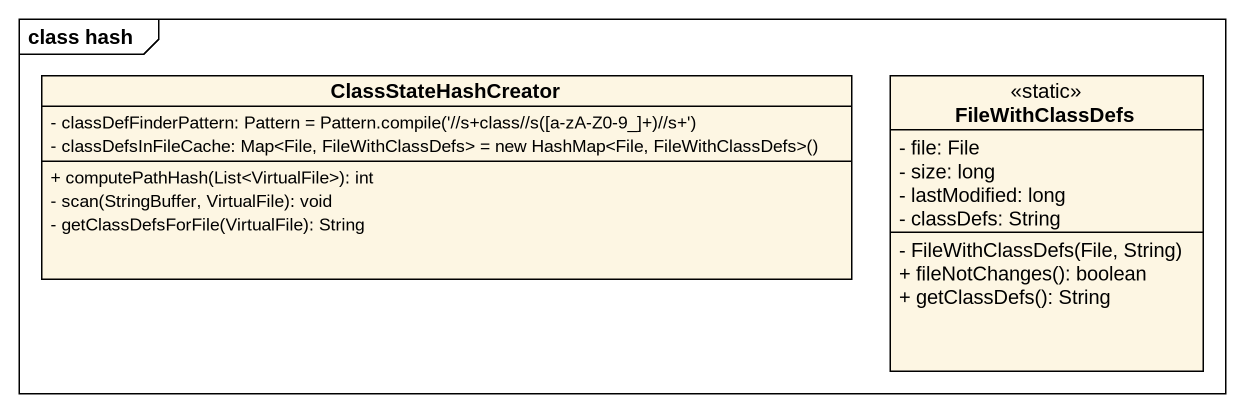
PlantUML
@startuml
mainframe class hash
hide circle
hide empty members
skinparam classAttributeIconSize 0
class ClassStateHashCreator {
  {field} - classDefFinderPattern: Pattern = Pattern.compile('~//s+class~//s([a-zA-Z0-9_]+)~//s+')
  {field} - classDefsInFileCache: Map<File, FileWithClassDefs> = new HashMap<File, FileWithClassDefs>()
  + computePathHash(List<VirtualFile>): int
  - scan(StringBuffer, VirtualFile): void
  - getClassDefsForFile(VirtualFile): String
}
class FileWithClassDefs <<static>> {
  - file: File
  - size: long
  - lastModified: long
  - classDefs: String
  - FileWithClassDefs(File, String)
  + fileNotChanges(): boolean
  + getClassDefs(): String
}
@enduml
